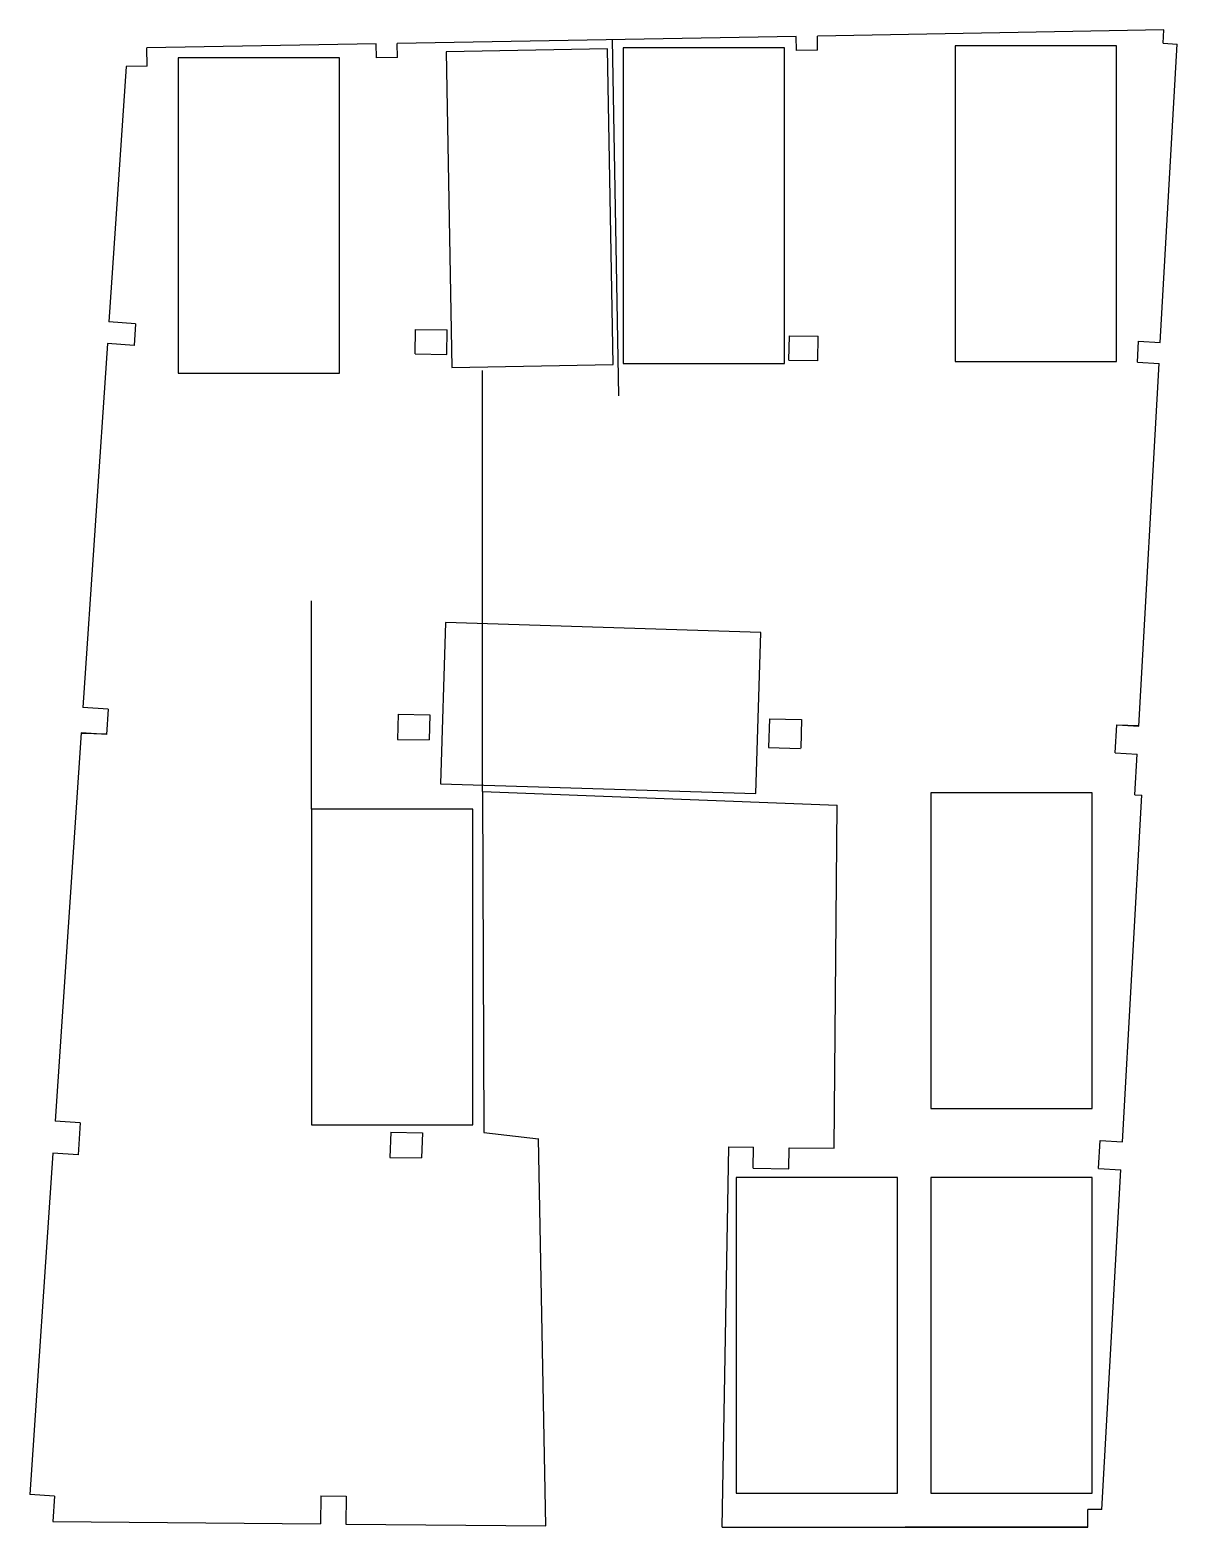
# Model space of a CAD drawing. Header units: millimetres. Extents: x 3727 to 3743.3, y 1219.5 to 1240.9.
import ezdxf

# ---------------------------------------------------------------- set-up
doc = ezdxf.new("R2010")
doc.units = ezdxf.units.MM

msp = doc.modelspace()

# ---------------------------------------------------------------- linework, layer by layer
for p, q in [((3737.908, 1240.791), (3732.219, 1240.69)), ((3737.912, 1240.591), (3737.908, 1240.791)), ((3743.148, 1240.884), (3738.208, 1240.796)), ((3738.212, 1240.596), (3738.208, 1240.796)), ((3743.137, 1240.694), (3743.148, 1240.884)), ((3731.919, 1240.685), (3728.65, 1240.627)), ((3728.654, 1240.367), (3728.65, 1240.627)), ((3731.923, 1240.485), (3731.919, 1240.685)), ((3732.223, 1240.49), (3732.219, 1240.69)), ((3738.212, 1240.596), (3737.912, 1240.591)), ((3743.098, 1236.429), (3743.337, 1240.683)), ((3743.137, 1240.694), (3743.337, 1240.683)), ((3728.354, 1240.362), (3728.109, 1236.72)), ((3728.654, 1240.367), (3728.354, 1240.362)), ((3732.223, 1240.49), (3731.923, 1240.485)), ((3728.488, 1236.695), (3728.109, 1236.72)), ((3728.488, 1236.695), (3728.467, 1236.386)), ((3732.474, 1236.266), (3732.48, 1236.614)), ((3732.48, 1236.614), (3732.929, 1236.607)), ((3732.924, 1236.258), (3732.929, 1236.607)), ((3737.803, 1236.175), (3737.809, 1236.524)), ((3737.809, 1236.524), (3738.219, 1236.517)), ((3738.213, 1236.168), (3738.219, 1236.517)), ((3742.771, 1236.147), (3742.788, 1236.447)), ((3742.788, 1236.447), (3743.098, 1236.429)), ((3728.088, 1236.411), (3727.738, 1231.223)), ((3728.467, 1236.386), (3728.088, 1236.411)), ((3732.474, 1236.266), (3732.924, 1236.258)), ((3737.803, 1236.175), (3738.213, 1236.169)), ((3742.771, 1236.147), (3743.081, 1236.13)), ((3742.79, 1230.958), (3743.081, 1236.13)), ((3728.098, 1231.199), (3727.738, 1231.223)), ((3727.739, 1231.234), (3727.739, 1231.234)), ((3728.098, 1231.199), (3728.073, 1230.839)), ((3732.233, 1231.129), (3732.222, 1230.769)), ((3732.233, 1231.129), (3732.683, 1231.121)), ((3732.683, 1231.121), (3732.672, 1230.761)), ((3737.524, 1231.062), (3737.511, 1230.654)), ((3737.524, 1231.062), (3737.984, 1231.054)), ((3737.984, 1231.054), (3737.971, 1230.644)), ((3742.453, 1230.576), (3742.476, 1230.976)), ((3742.476, 1230.976), (3742.79, 1230.958)), ((3742.476, 1230.975), (3742.791, 1230.969)), ((3727.714, 1230.864), (3727.341, 1225.326)), ((3728.073, 1230.839), (3727.714, 1230.864)), ((3728.074, 1230.845), (3727.714, 1230.852)), ((3732.222, 1230.769), (3732.672, 1230.761)), ((3737.511, 1230.654), (3737.97, 1230.639)), ((3742.453, 1230.576), (3742.768, 1230.559)), ((3742.735, 1229.979), (3742.768, 1230.559)), ((3742.768, 1230.547), (3742.767, 1230.547)), ((3733.433, 1230.027), (3738.49, 1229.83)), ((3733.433, 1230.027), (3733.455, 1225.167)), ((3738.446, 1224.94), (3738.49, 1229.83)), ((3742.558, 1225.032), (3742.835, 1229.974)), ((3742.735, 1229.979), (3742.835, 1229.974)), ((3727.7, 1225.302), (3727.341, 1225.326)), ((3727.7, 1225.302), (3727.67, 1224.848)), ((3732.127, 1225.17), (3732.115, 1224.81)), ((3732.127, 1225.17), (3732.577, 1225.162)), ((3732.577, 1225.162), (3732.565, 1224.802)), ((3733.455, 1225.167), (3734.234, 1225.075)), ((3734.337, 1219.556), (3734.234, 1225.078)), ((3736.853, 1219.54), (3736.946, 1224.959)), ((3736.946, 1224.959), (3737.296, 1224.955)), ((3737.292, 1224.655), (3737.296, 1224.955)), ((3737.802, 1224.648), (3737.806, 1224.948)), ((3737.806, 1224.948), (3738.446, 1224.94)), ((3742.216, 1224.65), (3742.238, 1225.05)), ((3742.238, 1225.05), (3742.558, 1225.032)), ((3727.31, 1224.872), (3726.982, 1220.003)), ((3727.67, 1224.848), (3727.31, 1224.872)), ((3732.115, 1224.81), (3732.565, 1224.802)), ((3737.292, 1224.655), (3737.802, 1224.648)), ((3742.216, 1224.65), (3742.535, 1224.632)), ((3742.263, 1219.79), (3742.535, 1224.632)), ((3727.331, 1219.98), (3726.982, 1220.003)), ((3727.331, 1219.98), (3727.307, 1219.621)), ((3731.131, 1219.985), (3731.127, 1219.585)), ((3731.131, 1219.985), (3731.491, 1219.982)), ((3731.491, 1219.982), (3731.487, 1219.582)), ((3742.063, 1219.54), (3742.063, 1219.79)), ((3742.263, 1219.79), (3742.063, 1219.79)), ((3727.307, 1219.621), (3731.127, 1219.585)), ((3731.487, 1219.582), (3734.337, 1219.556)), ((3736.853, 1219.54), (3742.063, 1219.54)), ((3742.063, 1219.54), (3739.458, 1219.54))]:
    msp.add_line(p, q)
at = {"color": 3}
msp.add_line((3735.379, 1235.669), (3735.289, 1240.745), dxfattribs=at)
at = {"color": 1}
for p, q in [((3735.216, 1240.613), (3732.917, 1240.573)), ((3732.917, 1240.573), (3732.996, 1236.073)), ((3735.296, 1236.114), (3735.216, 1240.613)), ((3737.739, 1240.627), (3735.439, 1240.627)), ((3735.439, 1240.627), (3735.439, 1236.127)), ((3737.739, 1236.127), (3737.739, 1240.627)), ((3742.471, 1240.655), (3740.171, 1240.655)), ((3740.171, 1240.655), (3740.171, 1236.155)), ((3742.471, 1236.155), (3742.471, 1240.655)), ((3731.395, 1240.488), (3729.095, 1240.488)), ((3729.095, 1240.488), (3729.095, 1235.988)), ((3731.395, 1235.988), (3731.395, 1240.488)), ((3732.996, 1236.073), (3735.296, 1236.114)), ((3733.433, 1232.527), (3733.433, 1236.027)), ((3735.439, 1236.127), (3737.739, 1236.127)), ((3740.171, 1236.155), (3742.471, 1236.155)), ((3729.095, 1235.988), (3731.395, 1235.988)), ((3730.997, 1229.774), (3730.997, 1232.745)), ((3732.906, 1232.435), (3732.835, 1230.136)), ((3737.404, 1232.295), (3732.906, 1232.435)), ((3733.433, 1230.027), (3733.433, 1232.527)), ((3737.333, 1229.996), (3737.404, 1232.295)), ((3732.835, 1230.136), (3737.333, 1229.996)), ((3742.126, 1230.009), (3739.826, 1230.009)), ((3739.826, 1230.009), (3739.826, 1225.509)), ((3742.126, 1225.509), (3742.126, 1230.009)), ((3733.297, 1229.774), (3730.997, 1229.774)), ((3730.997, 1229.774), (3730.997, 1225.274)), ((3733.297, 1225.274), (3733.297, 1229.774)), ((3739.826, 1225.509), (3742.126, 1225.509)), ((3730.997, 1225.274), (3733.297, 1225.274)), ((3739.353, 1224.524), (3737.053, 1224.524)), ((3737.053, 1224.524), (3737.053, 1220.024)), ((3739.353, 1220.024), (3739.353, 1224.524)), ((3742.126, 1224.524), (3739.826, 1224.524)), ((3739.826, 1224.524), (3739.826, 1220.024)), ((3742.126, 1220.024), (3742.126, 1224.524)), ((3737.053, 1220.024), (3739.353, 1220.024)), ((3739.826, 1220.024), (3742.126, 1220.024))]:
    msp.add_line(p, q, dxfattribs=at)

doc.saveas('drawing.dxf')
